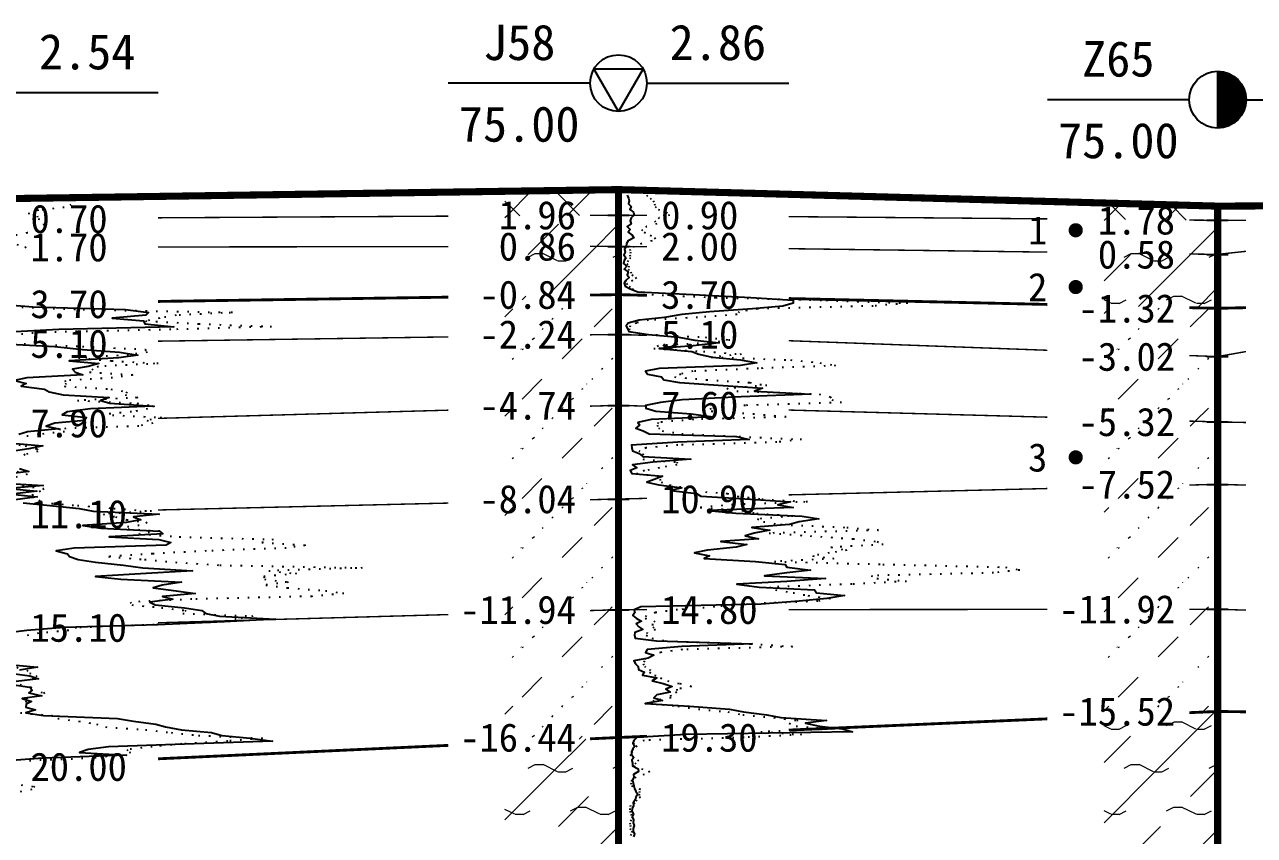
# Model space of a CAD drawing. Extents: x -37 to 3540, y -1485 to 297.
# Drawn here: x 1033.4 to 1120, y -421.7 to -364.6 of the extents above; entities that cross this region are included whole.
import ezdxf
from ezdxf.enums import TextEntityAlignment as Align

# ---------------------------------------------------------------- set-up
doc = ezdxf.new("R2010")
doc.units = 0
doc.linetypes.add('DOT', pattern=[6.35, 0, -6.35])
doc.layers.get('0').update_dxf_attribs({"linetype": 'CONTINUOUS'})
for name, color, linetype in [('CURVE', 200, 'CONTINUOUS'), ('HOLE', 41, 'CONTINUOUS'), ('SAMPLE', 1, 'CONTINUOUS'), ('STRATUM', 241, 'CONTINUOUS')]:
    doc.layers.add(name, color=color, linetype=linetype)
doc.layers.add('HATCH', color=7, linetype='CONTINUOUS', lineweight=13)
doc.styles.add('ST', font='')
doc.styles.get('ST').set_extended_font_data('SimSun')
pattern_1 = [(45, (851.434, -594), (-2.12132, 2.12132), [10, 0]), (135, (851.434, -594), (-2.12132, -2.12132), [10, 0])]
pattern_2 = [(45, (851.434, -594), (-4.24264, 4.24264), [10, 0]), (45, (852.495, -597.182), (-2.12132, 6.36396), [3, -3])]
pattern_3 = [(45, (851.434, -594), (-4.24264, 4.24264), [10, 0]), (45, (852.495, -597.182), (-2.12132, 6.36396), [3, -3]), (26.565, (852.508, -594.2536), (5.999823, 5.999812), [0.567, -12.849]), (0, (851.941, -594.2536), (0, 6), [0.567, -5.433]), (26.565, (849.8526, -594), (5.999823, 5.999812), [0.567, -12.849]), (0, (850.36, -593.7464), (0, 6), [0.567, -5.433]), (153.435, (851.941, -594.2536), (-5.999818, -5e-06), [1.134, -12.2826]), (26.565, (855.508, -591.2536), (5.999823, 5.999812), [0.567, -12.849]), (0, (854.941, -591.2536), (0, 6), [0.567, -5.433]), (26.565, (852.8526, -591), (5.999823, 5.999812), [0.567, -12.849]), (0, (853.36, -590.7464), (0, 6), [0.567, -5.433]), (153.435, (854.941, -591.2536), (-5.999818, -5e-06), [1.134, -12.2826])]
pattern_4 = [(45, (851.434, -594), (-7e-07, 6.99998), [1.97196, -7.92754]), (45, (854.2467, -591.171), (-7e-07, 6.99998), [1.99367, -7.90583]), (45, (856.5013, -588.918), (-7e-07, 6.99998), [1.81361, -8.08588]), (26.565, (851.434, -590.5), (7, 7), [0.0965, -15.55598]), (36.8699, (852.1339, -589.8), (7, 7), [0.19775, -34.80225]), (315, (854.934, -587.024), (6.99998, 1e-06), [0.03305, -9.86644]), (26.565, (854.934, -594), (7, 7), [0.14475, -15.50773]), (26.565, (855.634, -593.3), (7, 7), [0.10528, -15.5472]), (90, (855.984, -592.95), (-7, -5e-07), [0.02877, -6.97123]), (26.565, (856.334, -592.6), (7, 7), [0.09101, -31.21394]), (36.8699, (857.0339, -591.9), (7, 7), [0.11069, -34.88931]), (45, (857.734, -591.2), (-2e-07, 6.99998), [0.10911, -9.79038]), (315, (858.348, -590.452), (6.99998, 1e-06), [0.03305, -9.86644]), (36.8699, (852.8339, -589.1), (7, 7), [0.10224, -34.89776]), (53.1301, (853.5339, -588.4), (14, 21), [0.13438, -34.86562]), (53.1301, (854.2339, -587.7), (14, 21), [0.12625, -34.87375])]

# ---------------------------------------------------------------- blocks, each defined once
blk = doc.blocks.new('H_cpt_hole')
for p, q in [((-1.732, 1), (1.732, 1)), ((0, -2), (-1.732, 1)), ((1.732, 1), (0, -2))]:
    blk.add_line(p, q)
blk.add_circle((0, 0), 2)
blk = doc.blocks.new('H_sam_hole')
blk.add_line((0, 2), (0, -2))
at = {"const_width": 2}
blk.add_lwpolyline([(0, -1, 0.414214), (1, 0, 0.414214), (0, 1, 1)], format="xyb", dxfattribs=at)
blk.add_circle((0, 0), 2)
blk = doc.blocks.new('SampleSoilUndisturbed')
at = {"const_width": 0.5}
blk.add_lwpolyline([(-0.25, 0, 1), (0.25, 0, 1)], format="xyb", close=True, dxfattribs=at)

msp = doc.modelspace()

# ---------------------------------------------------------------- hatches: boundary and pattern name
at = {"layer": 'HATCH'}
h = msp.add_hatch(dxfattribs=at)
h.set_pattern_fill('STT', color=50, style=0)
h.set_pattern_definition(pattern_1)
h.paths.add_polyline_path([(1075.229, -376.238), (1067.229, -376.356), (1067.229, -378.084), (1075.229, -378.038)])
h.paths.add_polyline_path([(1066.019, -379.527), (1072.718, -379.527), (1072.718, -376.594), (1066.019, -376.594)], flags=9)
h = msp.add_hatch(dxfattribs=at)
h.set_pattern_fill('FZNT', color=32, style=0)
h.set_pattern_definition(pattern_2)
h.paths.add_polyline_path([(1075.229, -378.038), (1067.229, -378.084), (1067.229, -380.248), (1075.229, -380.238)])
h.paths.add_polyline_path([(1066.019, -381.727), (1072.718, -381.727), (1072.718, -378.794), (1066.019, -378.794)], flags=9)
h.paths.add_polyline_path([(1066.019, -379.527), (1072.718, -379.527), (1072.718, -376.594), (1066.019, -376.594)], flags=9)
h = msp.add_hatch(dxfattribs=at)
h.set_pattern_fill('STT', color=50, style=0)
h.set_pattern_definition(pattern_1)
h.paths.add_polyline_path([(1117.446, -377.402), (1109.446, -377.181), (1109.446, -378.333), (1117.446, -378.402)])
h.paths.add_polyline_path([(1108.236, -379.891), (1114.935, -379.891), (1114.935, -376.958), (1108.236, -376.958)], flags=9)
h = msp.add_hatch(dxfattribs=at)
h.set_pattern_fill('FZNT', color=32, style=0)
h.set_pattern_definition(pattern_2)
h.paths.add_polyline_path([(1117.446, -378.402), (1109.446, -378.333), (1109.446, -380.695), (1117.446, -380.802)])
h.paths.add_polyline_path([(1108.236, -382.291), (1114.935, -382.291), (1114.935, -379.358), (1108.236, -379.358)], flags=9)
h.paths.add_polyline_path([(1108.236, -379.891), (1114.935, -379.891), (1114.935, -376.958), (1108.236, -376.958)], flags=9)
h = msp.add_hatch(dxfattribs=at)
h.set_pattern_fill('YNFNT', color=251, style=0)
h.set_pattern_definition(pattern_3)
h.paths.add_polyline_path([(1075.229, -380.238), (1067.229, -380.248), (1067.229, -383.756), (1075.229, -383.638)])
h.paths.add_polyline_path([(1064.589, -385.127), (1072.718, -385.127), (1072.718, -382.194), (1064.589, -382.194)], flags=9)
h.paths.add_polyline_path([(1066.019, -381.727), (1072.718, -381.727), (1072.718, -378.794), (1066.019, -378.794)], flags=9)
h = msp.add_hatch(dxfattribs=at)
h.set_pattern_fill('YNFNT', color=251, style=0)
h.set_pattern_definition(pattern_3)
h.paths.add_polyline_path([(1117.446, -380.802), (1109.446, -380.695), (1109.446, -384.419), (1117.446, -384.602)])
h.paths.add_polyline_path([(1106.806, -386.091), (1114.935, -386.091), (1114.935, -383.158), (1106.806, -383.158)], flags=9)
h.paths.add_polyline_path([(1108.236, -382.291), (1114.935, -382.291), (1114.935, -379.358), (1108.236, -379.358)], flags=9)
h = msp.add_hatch(dxfattribs=at)
h.set_pattern_fill('SZFT', color=52, style=0)
h.set_pattern_definition(pattern_4)
h.paths.add_polyline_path([(1075.229, -383.638), (1067.229, -383.756), (1067.229, -386.556), (1075.229, -386.438)])
h.paths.add_polyline_path([(1064.595, -387.921), (1072.712, -387.921), (1072.712, -385.022), (1064.595, -385.022)], flags=9)
h.paths.add_polyline_path([(1064.589, -385.127), (1072.718, -385.127), (1072.718, -382.194), (1064.589, -382.194)], flags=9)
h = msp.add_hatch(dxfattribs=at)
h.set_pattern_fill('SZFT', color=52, style=0)
h.set_pattern_definition(pattern_4)
h.paths.add_polyline_path([(1117.446, -384.602), (1109.446, -384.419), (1109.446, -387.706), (1117.446, -388.002)])
h.paths.add_polyline_path([(1106.806, -389.491), (1114.935, -389.491), (1114.935, -386.558), (1106.806, -386.558)], flags=9)
h.paths.add_polyline_path([(1106.806, -386.091), (1114.935, -386.091), (1114.935, -383.158), (1106.806, -383.158)], flags=9)
h = msp.add_hatch(dxfattribs=at)
h.set_pattern_fill('SZFT', color=52, style=0)
h.set_pattern_definition(pattern_4)
h.paths.add_polyline_path([(1075.229, -386.438), (1067.229, -386.556), (1067.229, -391.664), (1075.229, -391.438)])
h.paths.add_polyline_path([(1064.595, -392.921), (1072.712, -392.921), (1072.712, -390.022), (1064.595, -390.022)], flags=9)
h.paths.add_polyline_path([(1064.595, -387.921), (1072.712, -387.921), (1072.712, -385.022), (1064.595, -385.022)], flags=9)
h = msp.add_hatch(dxfattribs=at)
h.set_pattern_fill('SZFT', color=52, style=0)
h.set_pattern_definition(pattern_4)
h.paths.add_polyline_path([(1117.446, -388.002), (1109.446, -387.706), (1109.446, -392.381), (1117.446, -392.602)])
h.paths.add_polyline_path([(1106.806, -394.091), (1114.935, -394.091), (1114.935, -391.158), (1106.806, -391.158)], flags=9)
h.paths.add_polyline_path([(1106.806, -389.491), (1114.935, -389.491), (1114.935, -386.558), (1106.806, -386.558)], flags=9)
h = msp.add_hatch(dxfattribs=at)
h.set_pattern_fill('SZFT', color=52, style=0)
h.set_pattern_definition(pattern_4)
h.paths.add_polyline_path([(1075.229, -391.438), (1067.229, -391.664), (1067.229, -398.228), (1075.229, -398.038)])
h.paths.add_polyline_path([(1064.589, -399.527), (1072.718, -399.527), (1072.718, -396.594), (1064.589, -396.594)], flags=9)
h.paths.add_polyline_path([(1064.595, -392.921), (1072.712, -392.921), (1072.712, -390.022), (1064.595, -390.022)], flags=9)
h = msp.add_hatch(dxfattribs=at)
h.set_pattern_fill('SZFT', color=52, style=0)
h.set_pattern_definition(pattern_4)
h.paths.add_polyline_path([(1117.446, -392.602), (1109.446, -392.381), (1109.446, -397.198), (1117.446, -397.002)])
h.paths.add_polyline_path([(1106.812, -398.485), (1114.929, -398.485), (1114.929, -395.586), (1106.812, -395.586)], flags=9)
h.paths.add_polyline_path([(1106.806, -394.091), (1114.935, -394.091), (1114.935, -391.158), (1106.806, -391.158)], flags=9)
h = msp.add_hatch(dxfattribs=at)
h.set_pattern_fill('SZFT', color=52, style=0)
h.set_pattern_definition(pattern_4)
h.paths.add_polyline_path([(1117.446, -397.002), (1109.446, -397.198), (1109.446, -405.809), (1117.446, -405.802)])
h.paths.add_polyline_path([(1105.376, -407.291), (1114.935, -407.291), (1114.935, -404.358), (1105.376, -404.358)], flags=9)
h.paths.add_polyline_path([(1106.812, -398.485), (1114.929, -398.485), (1114.929, -395.586), (1106.812, -395.586)], flags=9)
h = msp.add_hatch(dxfattribs=at)
h.set_pattern_fill('SZFT', color=52, style=0)
h.set_pattern_definition(pattern_4)
h.paths.add_polyline_path([(1075.229, -398.038), (1067.229, -398.228), (1067.229, -406.064), (1075.229, -405.838)])
h.paths.add_polyline_path([(1063.159, -407.327), (1072.718, -407.327), (1072.718, -404.394), (1063.159, -404.394)], flags=9)
h.paths.add_polyline_path([(1064.589, -399.527), (1072.718, -399.527), (1072.718, -396.594), (1064.589, -396.594)], flags=9)
h = msp.add_hatch(dxfattribs=at)
h.set_pattern_fill('SZFT', color=52, style=0)
h.set_pattern_definition(pattern_4)
h.paths.add_polyline_path([(1075.229, -405.838), (1067.229, -406.064), (1067.229, -415.208), (1075.229, -414.838)])
h.paths.add_polyline_path([(1063.159, -416.327), (1072.718, -416.327), (1072.718, -413.394), (1063.159, -413.394)], flags=9)
h.paths.add_polyline_path([(1063.159, -407.327), (1072.718, -407.327), (1072.718, -404.394), (1063.159, -404.394)], flags=9)
h = msp.add_hatch(dxfattribs=at)
h.set_pattern_fill('SZFT', color=52, style=0)
h.set_pattern_definition(pattern_4)
h.paths.add_polyline_path([(1117.446, -405.802), (1109.446, -405.809), (1109.446, -413.35), (1117.446, -413.002)])
h.paths.add_polyline_path([(1105.379, -414.488), (1114.932, -414.488), (1114.932, -411.572), (1105.379, -411.572)], flags=9)
h.paths.add_polyline_path([(1105.376, -407.291), (1114.935, -407.291), (1114.935, -404.358), (1105.376, -404.358)], flags=9)
h = msp.add_hatch(dxfattribs=at)
h.set_pattern_fill('YNFNT', color=251, style=0)
h.set_pattern_definition(pattern_3)
h.paths.add_polyline_path([(1117.446, -413.002), (1109.446, -413.35), (1109.446, -440.152), (1117.446, -438.402)])
h.paths.add_polyline_path([(1105.376, -439.891), (1114.935, -439.891), (1114.935, -436.958), (1105.376, -436.958)], flags=9)
h.paths.add_polyline_path([(1105.379, -414.488), (1114.932, -414.488), (1114.932, -411.572), (1105.379, -411.572)], flags=9)
h = msp.add_hatch(dxfattribs=at)
h.set_pattern_fill('YNFNT', color=251, style=0)
h.set_pattern_definition(pattern_3)
h.paths.add_polyline_path([(1075.229, -414.838), (1067.229, -415.208), (1067.229, -446.352), (1075.229, -447.638)])
h.paths.add_polyline_path([(1063.159, -449.127), (1072.718, -449.127), (1072.718, -446.194), (1063.159, -446.194)], flags=9)
h.paths.add_polyline_path([(1063.159, -416.327), (1072.718, -416.327), (1072.718, -413.394), (1063.159, -413.394)], flags=9)

# ---------------------------------------------------------------- linework, layer by layer
at = {"layer": 'CURVE', "color": 30, "linetype": 'Continuous'}
for points in [[(1075.849, -376.638), (1075.939, -376.838), (1075.989, -377.038), (1075.939, -377.238), (1076.119, -377.438), (1076.029, -377.638), (1076.289, -377.838), (1076.329, -378.038), (1076.119, -378.238), (1076.049, -378.438), (1076.119, -378.638), (1075.829, -378.838), (1076.049, -379.038), (1075.899, -379.238), (1076.199, -379.438), (1076.299, -379.638), (1075.919, -379.838), (1075.799, -380.038), (1075.759, -380.238), (1075.639, -380.438), (1075.689, -380.638), (1075.599, -380.838), (1075.749, -381.038), (1075.619, -381.238), (1075.579, -381.438), (1075.819, -381.638), (1075.619, -381.838), (1075.909, -382.038), (1075.849, -382.238), (1075.989, -382.438), (1075.739, -382.638), (1075.619, -382.838), (1075.699, -383.038), (1076.049, -383.238), (1076.589, -383.438), (1080.479, -383.638), (1084.549, -383.838), (1087.539, -384.038), (1087.539, -384.238), (1086.809, -384.438), (1084.679, -384.638), (1081.649, -384.838), (1079.699, -385.038), (1078.469, -385.238), (1076.679, -385.438), (1075.909, -385.638), (1075.759, -385.838), (1075.859, -386.038), (1075.959, -386.238), (1077.349, -386.438), (1079.469, -386.638), (1080.599, -386.838), (1082.329, -387.038), (1080.489, -387.238), (1078.089, -387.438), (1080.389, -387.638), (1080.899, -387.838), (1081.839, -388.038), (1083.829, -388.238), (1084.969, -388.438), (1083.819, -388.638), (1078.089, -388.838), (1077.139, -389.038), (1077.269, -389.238), (1078.269, -389.438), (1078.429, -389.638), (1079.529, -389.838), (1082.609, -390.038), (1085.379, -390.238), (1084.809, -390.438), (1088.789, -390.638), (1083.869, -390.838), (1079.709, -391.038), (1078.199, -391.238), (1077.139, -391.438), (1077.159, -391.638), (1077.859, -391.838), (1080.359, -392.038), (1081.889, -392.238), (1077.529, -392.438), (1076.589, -392.638), (1076.709, -392.838), (1076.459, -393.038), (1076.969, -393.238), (1077.389, -393.438), (1083.539, -393.638), (1084.429, -393.838), (1079.419, -394.038), (1076.139, -394.238), (1076.159, -394.438), (1076.209, -394.638), (1076.679, -394.838), (1076.949, -395.038), (1080.329, -395.238), (1077.649, -395.438), (1076.219, -395.638), (1076.529, -395.838), (1076.039, -396.038), (1076.179, -396.238), (1078.329, -396.438), (1077.819, -396.638), (1077.219, -396.838), (1078.059, -397.038), (1079.679, -397.238), (1078.919, -397.438), (1080.729, -397.638), (1081.029, -397.838), (1084.519, -398.038), (1087.359, -398.238), (1086.449, -398.438), (1087.539, -398.638), (1081.549, -398.838), (1083.499, -399.038), (1088.169, -399.238), (1089.339, -399.438), (1087.969, -399.638), (1087.279, -399.838), (1084.629, -400.038), (1085.899, -400.238), (1084.779, -400.438), (1084.149, -400.638), (1085.099, -400.838), (1082.429, -401.038), (1084.279, -401.238), (1083.509, -401.438), (1081.509, -401.638), (1080.579, -401.838), (1081.649, -402.038), (1081.259, -402.238), (1084.879, -402.438), (1086.979, -402.638), (1087.089, -402.838), (1088.759, -403.038), (1087.089, -403.238), (1085.519, -403.438), (1089.819, -403.638), (1087.089, -403.838), (1083.569, -404.038), (1085.129, -404.238), (1089.039, -404.438), (1089.179, -404.638), (1091.159, -404.838), (1089.909, -405.038), (1087.959, -405.238), (1085.279, -405.438), (1076.809, -405.638), (1076.329, -405.838), (1076.379, -406.038), (1076.249, -406.238), (1076.479, -406.438), (1076.849, -406.638), (1076.469, -406.838), (1076.659, -407.038), (1076.939, -407.238), (1076.389, -407.438), (1076.349, -407.638), (1076.409, -407.838), (1077.909, -408.038), (1084.649, -408.238), (1079.679, -408.438), (1077.249, -408.638), (1077.129, -408.838), (1077.719, -409.038), (1077.309, -409.238), (1076.299, -409.438), (1076.429, -409.638), (1076.609, -409.838), (1076.629, -410.038), (1077.069, -410.238), (1076.909, -410.438), (1077.929, -410.638), (1077.609, -410.838), (1078.379, -411.038), (1079.019, -411.238), (1078.569, -411.438), (1078.879, -411.638), (1077.939, -411.838), (1077.719, -412.038), (1078.329, -412.238), (1077.099, -412.438), (1080.239, -412.638), (1083.059, -412.838), (1084.029, -413.038), (1085.669, -413.238), (1086.669, -413.438), (1089.879, -413.638), (1088.409, -413.838), (1089.399, -414.038), (1091.009, -414.238), (1091.709, -414.438), (1079.979, -414.638), (1076.509, -414.838), (1076.309, -415.038), (1076.239, -415.238), (1076.369, -415.438), (1076.229, -415.638), (1076.149, -415.838), (1076.149, -416.038), (1076.319, -416.238), (1076.169, -416.438), (1076.209, -416.638), (1076.209, -416.838), (1076.609, -417.038), (1076.629, -417.238), (1076.279, -417.438), (1076.309, -417.638), (1076.219, -417.838), (1076.259, -418.038), (1076.299, -418.238), (1076.359, -418.438), (1076.459, -418.638), (1076.579, -418.838), (1076.449, -419.038), (1076.399, -419.238), (1076.269, -419.438), (1076.279, -419.638), (1076.199, -419.838), (1076.169, -420.038), (1076.289, -420.238), (1076.199, -420.438), (1076.279, -420.638), (1076.269, -420.838), (1076.329, -421.038), (1076.269, -421.238), (1076.259, -421.438), (1076.359, -421.638), (1076.289, -421.838)], [(1031.348, -384.294), (1033.948, -384.494), (1040.498, -384.694), (1042.098, -384.894), (1041.928, -385.094), (1039.538, -385.294), (1041.758, -385.494), (1041.848, -385.694), (1043.898, -385.894), (1035.788, -386.094), (1031.818, -386.294)], [(1031.948, -387.094), (1035.498, -387.294), (1037.468, -387.494), (1040.068, -387.694), (1041.358, -387.894), (1040.008, -388.094), (1036.508, -388.294), (1038.598, -388.494), (1037.868, -388.694), (1036.748, -388.894), (1036.938, -389.094), (1037.478, -389.294), (1033.538, -389.494), (1032.658, -389.694), (1033.478, -389.894), (1033.138, -390.094), (1034.788, -390.294), (1035.108, -390.494), (1036.098, -390.694), (1039.328, -390.894), (1038.718, -391.094), (1039.388, -391.294), (1042.388, -391.494), (1038.028, -391.694), (1036.388, -391.894), (1036.028, -392.094), (1037.748, -392.294), (1037.588, -392.494), (1035.498, -392.694), (1034.898, -392.894), (1035.768, -393.094), (1033.578, -393.294), (1032.968, -393.494)], [(1032.468, -394.094), (1034.668, -394.294), (1033.668, -394.494), (1032.428, -394.694)], [(1033.028, -395.894), (1033.668, -396.094), (1032.108, -396.294)], [(1031.478, -396.894), (1034.688, -397.094), (1032.308, -397.294), (1034.238, -397.494), (1032.468, -397.694), (1034.268, -397.894), (1032.708, -398.094)], [(1033.288, -398.294), (1035.178, -398.494), (1037.218, -398.694), (1038.208, -398.894), (1042.868, -399.094), (1041.058, -399.294), (1041.558, -399.494), (1040.528, -399.694), (1037.488, -399.894), (1038.748, -400.094), (1042.888, -400.294), (1043.118, -400.494), (1039.348, -400.694), (1042.848, -400.894), (1043.688, -401.094), (1043.358, -401.294), (1036.868, -401.494), (1035.598, -401.694), (1036.398, -401.894), (1036.548, -402.094), (1037.148, -402.294), (1038.378, -402.494), (1040.358, -402.694), (1041.708, -402.894), (1045.208, -403.094), (1041.948, -403.294), (1038.378, -403.494), (1040.158, -403.694), (1044.428, -403.894), (1043.068, -404.094), (1042.448, -404.294), (1044.048, -404.494), (1045.408, -404.694), (1043.098, -404.894), (1043.818, -405.094), (1042.198, -405.294), (1042.568, -405.494), (1044.648, -405.694), (1045.868, -405.894), (1046.148, -406.094), (1047.118, -406.294), (1051.068, -406.494), (1047.438, -406.694), (1042.758, -406.894), (1036.158, -407.094), (1033.528, -407.294), (1032.058, -407.494)], [(1032.258, -409.694), (1034.288, -409.894), (1033.018, -410.094)], [(1032.348, -410.294), (1033.758, -410.494), (1034.358, -410.694), (1032.778, -410.894)], [(1032.488, -411.094), (1033.728, -411.294), (1033.918, -411.494), (1033.668, -411.694), (1034.588, -411.894), (1033.218, -412.094), (1033.858, -412.294), (1033.478, -412.494), (1033.468, -412.694), (1034.138, -412.894), (1033.458, -413.094), (1034.708, -413.294), (1039.928, -413.494), (1041.058, -413.694), (1042.628, -413.894), (1043.308, -414.094), (1044.428, -414.294), (1046.548, -414.494), (1047.288, -414.694), (1049.268, -414.894), (1050.858, -415.094), (1045.328, -415.294), (1039.298, -415.494), (1037.858, -415.694), (1037.238, -415.894), (1040.548, -416.094), (1034.658, -416.294), (1031.858, -416.494)]]:
    msp.add_lwpolyline(points, dxfattribs=at)
at = {"layer": 'CURVE', "color": 100, "linetype": 'DOT', "ltscale": 0.1}
for points in [[(1077.199, -376.638), (1077.469, -376.838), (1077.659, -377.038), (1077.769, -377.238), (1077.819, -377.438), (1078.019, -377.638), (1078.569, -377.838), (1078.819, -378.038), (1078.099, -378.238), (1077.789, -378.438), (1077.929, -378.638), (1077.209, -378.838), (1076.839, -379.038), (1077.039, -379.238), (1077.469, -379.438), (1077.829, -379.638), (1077.589, -379.838), (1076.879, -380.038), (1076.339, -380.238), (1076.029, -380.438), (1076.079, -380.638), (1076.019, -380.838), (1076.069, -381.038), (1075.909, -381.238), (1075.819, -381.438), (1075.959, -381.638), (1075.899, -381.838), (1076.089, -382.038), (1076.169, -382.238), (1076.489, -382.438), (1076.229, -382.638), (1075.799, -382.838), (1075.979, -383.038), (1076.199, -383.238), (1076.859, -383.438), (1077.569, -383.638), (1082.079, -383.838), (1089.849, -384.038), (1095.609, -384.238), (1093.179, -384.438), (1085.009, -384.638), (1083.739, -384.838), (1083.579, -385.038), (1080.789, -385.238), (1077.319, -385.438), (1076.469, -385.638), (1076.059, -385.838), (1076.009, -386.038), (1075.959, -386.238), (1077.139, -386.438), (1081.339, -386.638), (1083.069, -386.838), (1081.609, -387.038), (1078.049, -387.238), (1077.719, -387.438), (1081.219, -387.638), (1083.879, -387.838), (1081.769, -388.038), (1087.349, -388.238), (1089.419, -388.438), (1090.529, -388.638), (1085.089, -388.838), (1080.469, -389.038), (1079.609, -389.238), (1079.179, -389.438), (1081.419, -389.638), (1084.469, -389.838), (1085.689, -390.038), (1082.869, -390.238), (1083.559, -390.438), (1089.359, -390.638), (1090.149, -390.838), (1090.249, -391.038), (1090.939, -391.238), (1084.169, -391.438), (1081.689, -391.638), (1081.769, -391.838), (1084.719, -392.038), (1087.049, -392.238), (1080.519, -392.438), (1078.019, -392.638), (1077.959, -392.838), (1078.039, -393.038), (1078.309, -393.238), (1079.679, -393.438), (1083.729, -393.638), (1088.119, -393.838), (1086.389, -394.038), (1079.409, -394.238), (1077.179, -394.438), (1076.649, -394.638), (1076.939, -394.838), (1077.009, -395.038), (1076.939, -395.238), (1079.359, -395.438), (1079.339, -395.638), (1078.109, -395.838), (1077.069, -396.038), (1076.489, -396.238), (1078.209, -396.438), (1078.149, -396.638), (1078.239, -396.838), (1078.809, -397.038), (1079.919, -397.238), (1079.889, -397.438), (1082.879, -397.638), (1083.599, -397.838), (1085.319, -398.038), (1088.549, -398.238), (1083.299, -398.438), (1080.989, -398.638), (1083.949, -398.838), (1084.949, -399.038), (1087.509, -399.238), (1085.019, -399.438), (1085.449, -399.638), (1086.649, -399.838), (1091.309, -400.038), (1093.549, -400.238), (1085.839, -400.438), (1088.729, -400.638), (1091.759, -400.838), (1093.459, -401.038), (1093.889, -401.238), (1090.199, -401.438), (1091.309, -401.638), (1090.079, -401.838), (1088.909, -402.038), (1090.409, -402.238), (1086.209, -402.438), (1093.859, -402.638), (1102.499, -402.838), (1103.499, -403.038), (1101.659, -403.238), (1093.029, -403.438), (1093.439, -403.638), (1095.519, -403.838), (1091.669, -404.038), (1085.859, -404.238), (1086.289, -404.438), (1087.529, -404.638), (1088.579, -404.838), (1090.139, -405.038), (1089.269, -405.238), (1083.999, -405.438), (1081.999, -405.638), (1079.379, -405.838), (1077.829, -406.038), (1077.169, -406.238), (1077.099, -406.438), (1077.789, -406.638), (1077.629, -406.838), (1077.639, -407.038), (1077.839, -407.238), (1077.249, -407.438), (1077.189, -407.638), (1077.579, -407.838), (1078.549, -408.038), (1084.529, -408.238), (1087.479, -408.438), (1079.729, -408.638), (1078.219, -408.838), (1077.709, -409.038), (1077.119, -409.238), (1077.069, -409.438), (1076.969, -409.638), (1077.049, -409.838), (1077.449, -410.038), (1077.409, -410.238), (1077.769, -410.438), (1078.199, -410.638), (1078.679, -410.838), (1079.539, -411.038), (1080.379, -411.238), (1079.339, -411.438), (1079.329, -411.638), (1078.889, -411.838), (1078.929, -412.038), (1077.719, -412.238), (1077.539, -412.438), (1079.409, -412.638), (1080.859, -412.838), (1082.929, -413.038), (1083.979, -413.238), (1086.159, -413.438), (1087.869, -413.638), (1087.259, -413.838), (1087.739, -414.038), (1090.289, -414.238), (1085.259, -414.438), (1088.129, -414.638), (1084.089, -414.838), (1077.039, -415.038), (1076.259, -415.238), (1076.539, -415.438), (1076.219, -415.638), (1076.219, -415.838), (1076.029, -416.038), (1076.189, -416.238), (1076.629, -416.438), (1076.449, -416.638), (1076.289, -416.838), (1076.859, -417.038), (1077.429, -417.238), (1077.029, -417.438), (1076.459, -417.638), (1076.159, -417.838), (1076.089, -418.038), (1076.139, -418.238), (1076.729, -418.438), (1076.699, -418.638), (1076.659, -418.838), (1076.769, -419.038), (1076.489, -419.238), (1076.389, -419.438), (1076.079, -419.638), (1076.019, -419.838), (1076.029, -420.038), (1076.099, -420.238), (1076.219, -420.438), (1076.109, -420.638), (1076.029, -420.838), (1076.079, -421.038), (1076.039, -421.238), (1076.189, -421.438), (1076.109, -421.638), (1076.059, -421.838)], [(1036.648, -377.294), (1036.178, -377.494), (1034.348, -377.694), (1033.638, -377.894), (1034.268, -378.094), (1034.328, -378.294), (1034.848, -378.494), (1034.748, -378.694), (1034.118, -378.894), (1034.328, -379.094), (1033.568, -379.294), (1032.558, -379.494)], [(1032.828, -380.094), (1033.488, -380.294), (1033.048, -380.494)], [(1032.448, -384.494), (1037.498, -384.694), (1048.038, -384.894), (1044.058, -385.094), (1042.898, -385.294), (1041.898, -385.494), (1045.648, -385.694), (1050.788, -385.894), (1043.688, -386.094), (1034.718, -386.294), (1032.208, -386.494)], [(1033.348, -387.094), (1037.448, -387.294), (1041.908, -387.494), (1042.018, -387.694), (1040.698, -387.894), (1037.178, -388.094), (1039.508, -388.294), (1042.798, -388.494), (1038.588, -388.694), (1038.188, -388.894), (1037.958, -389.094), (1041.008, -389.294), (1039.568, -389.494), (1036.208, -389.694), (1036.318, -389.894), (1036.178, -390.094), (1039.458, -390.294), (1040.588, -390.494), (1040.458, -390.694), (1041.358, -390.894), (1037.108, -391.094), (1041.298, -391.294), (1042.528, -391.494), (1042.048, -391.694), (1040.908, -391.894), (1038.828, -392.094), (1043.028, -392.294), (1041.998, -392.494), (1042.408, -392.694), (1041.428, -392.894), (1035.818, -393.094), (1036.198, -393.294), (1034.368, -393.494), (1033.008, -393.694)], [(1032.238, -394.094), (1033.418, -394.294), (1034.248, -394.494), (1034.318, -394.694), (1033.418, -394.894), (1033.048, -395.094)], [(1032.838, -396.094), (1033.568, -396.294), (1032.718, -396.494)], [(1033.218, -397.094), (1034.728, -397.294), (1034.488, -397.494), (1033.938, -397.694), (1033.918, -397.894), (1034.378, -398.094), (1034.538, -398.294), (1037.108, -398.494), (1039.658, -398.694), (1042.328, -398.894), (1038.908, -399.094), (1039.788, -399.294), (1040.588, -399.494), (1042.018, -399.694), (1041.458, -399.894), (1039.908, -400.094), (1042.918, -400.294), (1041.428, -400.494), (1044.278, -400.694), (1050.898, -400.894), (1050.088, -401.094), (1053.178, -401.294), (1051.818, -401.494), (1046.178, -401.694), (1042.398, -401.894), (1039.288, -402.094), (1041.838, -402.294), (1044.008, -402.494), (1047.128, -402.694), (1057.168, -402.894), (1050.588, -403.094), (1052.538, -403.294), (1050.228, -403.494), (1050.278, -403.694), (1051.958, -403.894), (1050.368, -404.094), (1051.888, -404.294), (1054.578, -404.494), (1055.868, -404.694), (1053.618, -404.894), (1045.168, -405.094), (1040.848, -405.294), (1040.938, -405.494), (1043.028, -405.694), (1044.748, -405.894), (1044.518, -406.094), (1049.458, -406.294), (1048.298, -406.494), (1047.208, -406.694), (1042.508, -406.894), (1037.038, -407.094), (1036.488, -407.294), (1034.368, -407.494), (1033.368, -407.694)], [(1032.828, -409.894), (1033.538, -410.094), (1033.718, -410.294), (1034.248, -410.494), (1033.998, -410.694), (1033.308, -410.894)], [(1033.048, -411.094), (1033.848, -411.294), (1033.798, -411.494), (1034.808, -411.694), (1034.308, -411.894), (1033.448, -412.094), (1033.528, -412.294), (1033.238, -412.494)], [(1033.078, -413.094), (1035.288, -413.294), (1035.718, -413.494), (1037.188, -413.694), (1038.438, -413.894), (1039.078, -414.094), (1041.898, -414.294), (1043.708, -414.494), (1045.638, -414.694), (1050.138, -414.894), (1047.698, -415.094), (1044.458, -415.294), (1042.368, -415.494), (1040.578, -415.694), (1040.848, -415.894), (1039.888, -416.094), (1038.228, -416.294), (1033.248, -416.494)], [(1032.398, -418.094), (1034.068, -418.294), (1033.888, -418.494), (1032.888, -418.694)]]:
    msp.add_lwpolyline(points, dxfattribs=at)
at = {"layer": 'HOLE', "linetype": 'Continuous'}
for points in [[(1073.229, -368.738), (1063.229, -368.738)], [(1077.229, -368.738), (1087.229, -368.738)], [(1032.788, -369.394), (1042.788, -369.394)], [(1115.446, -369.902), (1105.446, -369.902)], [(1119.446, -369.902), (1129.446, -369.902)], [(1074.479, -378.038), (1075.979, -378.038)], [(1116.696, -378.402), (1118.196, -378.402)], [(1074.479, -380.238), (1075.979, -380.238)], [(1116.696, -380.802), (1118.196, -380.802)], [(1074.479, -383.638), (1075.979, -383.638)], [(1116.696, -384.602), (1118.196, -384.602)], [(1074.479, -386.438), (1075.979, -386.438)], [(1116.696, -388.002), (1118.196, -388.002)], [(1074.479, -391.438), (1075.979, -391.438)], [(1116.696, -392.602), (1118.196, -392.602)], [(1116.696, -397.002), (1118.196, -397.002)], [(1074.479, -398.038), (1075.979, -398.038)], [(1074.479, -405.838), (1075.979, -405.838)], [(1116.696, -405.802), (1118.196, -405.802)], [(1116.696, -413.002), (1118.196, -413.002)], [(1074.479, -414.838), (1075.979, -414.838)]]:
    msp.add_lwpolyline(points, dxfattribs=at)
at = {"layer": 'HOLE', "linetype": 'Continuous', "const_width": 0.5}
for points in [[(1075.229, -376.238), (1075.229, -524.939)], [(1117.446, -377.402), (1117.446, -527.402)]]:
    msp.add_lwpolyline(points, dxfattribs=at)
at = {"layer": 'STRATUM', "linetype": 'Continuous'}
for points, const_width in [([(999.896, -377.002), (1030.788, -376.894), (1075.229, -376.238), (1115.446, -377.347)], 0.5), ([(1115.446, -377.347), (1117.446, -377.402), (1129.446, -377.345)], 0.5), ([(1042.788, -378.225), (1053.008, -378.166), (1063.229, -378.107)], 0.1), ([(1073.229, -378.05), (1075.229, -378.038), (1077.229, -378.055)], 0.1), ([(1087.229, -378.141), (1096.337, -378.22), (1105.446, -378.299)], 0.1), ([(1115.446, -378.385), (1117.446, -378.402), (1119.446, -378.402)], 0.1), ([(1042.788, -380.279), (1053.008, -380.266), (1063.229, -380.253)], 0.1), ([(1073.229, -380.241), (1075.229, -380.238), (1077.229, -380.265)], 0.1), ([(1087.229, -380.398), (1096.337, -380.52), (1105.446, -380.642)], 0.1), ([(1115.446, -380.775), (1117.446, -380.802), (1119.446, -380.584)], 0.1), ([(1042.788, -384.117), (1053.008, -383.966), (1063.229, -383.815)], 0.2), ([(1073.229, -383.668), (1075.229, -383.638), (1077.229, -383.684)], 0.2), ([(1087.229, -383.912), (1096.337, -384.12), (1105.446, -384.328)], 0.2), ([(1115.446, -384.556), (1117.446, -384.602), (1119.446, -384.556)], 0.2), ([(1073.229, -386.468), (1075.229, -386.438), (1077.229, -386.512)], 0.1), ([(1042.788, -386.917), (1053.008, -386.766), (1063.229, -386.615)], 0.1), ([(1087.229, -386.883), (1096.337, -387.22), (1105.446, -387.557)], 0.1), ([(1115.446, -387.928), (1117.446, -388.002), (1119.446, -387.648)], 0.1), ([(1073.229, -391.495), (1075.229, -391.438), (1077.229, -391.493)], 0.1), ([(1042.788, -392.355), (1053.008, -392.066), (1063.229, -391.777)], 0.1), ([(1087.229, -391.769), (1096.337, -392.02), (1105.446, -392.271)], 0.1), ([(1115.446, -392.547), (1117.446, -392.602), (1119.446, -392.647)], 0.1), ([(1087.229, -397.744), (1096.337, -397.52), (1105.446, -397.296)], 0.1), ([(1115.446, -397.051), (1117.446, -397.002), (1119.446, -397.056)], 0.1), ([(1042.788, -398.809), (1053.008, -398.566), (1063.229, -398.323)], 0.1), ([(1073.229, -398.086), (1075.229, -398.038), (1077.229, -397.989)], 0.1), ([(1042.788, -406.755), (1053.008, -406.466), (1063.229, -406.177)], 0.1), ([(1073.229, -405.895), (1075.229, -405.838), (1077.229, -405.836)], 0.1), ([(1087.229, -405.828), (1096.337, -405.82), (1105.446, -405.812)], 0.1), ([(1115.446, -405.804), (1117.446, -405.802), (1119.446, -405.865)], 0.1), ([(1115.446, -413.089), (1117.446, -413.002), (1119.446, -413.029)], 0.2), ([(1087.229, -414.316), (1096.337, -413.92), (1105.446, -413.524)], 0.2), ([(1073.229, -414.931), (1075.229, -414.838), (1077.229, -414.751)], 0.2), ([(1042.788, -416.339), (1053.008, -415.866), (1063.229, -415.393)], 0.2)]:
    msp.add_lwpolyline(points, dxfattribs=dict(at, const_width=const_width))

# ---------------------------------------------------------------- block references
at = {"layer": 'HOLE'}
for name, p in [('H_cpt_hole', (1075.229, -368.738)), ('H_sam_hole', (1117.446, -369.902))]:
    msp.add_blockref(name, p, dxfattribs=at)
at = {"layer": 'SAMPLE'}
for p in [(1107.446, -379.102), (1107.446, -383.102), (1107.446, -395.102)]:
    msp.add_blockref('SampleSoilUndisturbed', p, dxfattribs=at)

# ---------------------------------------------------------------- texts
at = {"layer": 'HOLE', "style": 'ST'}
for s, p in [('J58', (1068.229, -365.863)), ('2.86', (1082.229, -365.863)), ('2.54', (1037.788, -366.519)), ('Z65', (1110.446, -367.027)), ('75.00', (1068.229, -371.613)), ('75.00', (1110.446, -372.777))]:
    msp.add_text(s, height=2.5, dxfattribs=at).set_placement(p, align=Align.MIDDLE_CENTER)
for s, p in [('0.70', (1033.788, -378.294)), ('0.90', (1078.229, -378.038)), ('1.70', (1033.788, -380.294)), ('2.00', (1078.229, -380.238)), ('3.70', (1078.229, -383.638)), ('3.70', (1033.788, -384.294)), ('5.10', (1078.229, -386.438)), ('5.10', (1033.788, -387.094)), ('7.60', (1078.229, -391.438)), ('7.90', (1033.788, -392.694)), ('10.90', (1078.229, -398.038)), ('11.10', (1033.788, -399.094)), ('14.80', (1078.229, -405.838)), ('15.10', (1033.788, -407.094)), ('19.30', (1078.229, -414.838)), ('20.00', (1033.788, -416.894))]:
    msp.add_text(s, height=2, dxfattribs=at).set_placement(p, align=Align.MIDDLE_LEFT)
for s, p in [('1.96', (1072.229, -378.038)), ('1.78', (1114.446, -378.402)), ('0.86', (1072.229, -380.238)), ('0.58', (1114.446, -380.802)), ('-0.84', (1072.229, -383.638)), ('-1.32', (1114.446, -384.602)), ('-2.24', (1072.229, -386.438)), ('-3.02', (1114.446, -388.002)), ('-4.74', (1072.229, -391.438)), ('-5.32', (1114.446, -392.602)), ('-7.52', (1114.446, -397.002)), ('-8.04', (1072.229, -398.038)), ('-11.94', (1072.229, -405.838)), ('-11.92', (1114.446, -405.802)), ('-15.52', (1114.446, -413.002)), ('-16.44', (1072.229, -414.838))]:
    msp.add_text(s, height=2, dxfattribs=at).set_placement(p, align=Align.MIDDLE_RIGHT)
at = {"layer": 'SAMPLE', "style": 'ST'}
for s, p in [('1', (1105.446, -379.102)), ('2', (1105.446, -383.102)), ('3', (1105.446, -395.102))]:
    msp.add_text(s, height=2, dxfattribs=at).set_placement(p, align=Align.MIDDLE_RIGHT)

doc.saveas('drawing.dxf')
